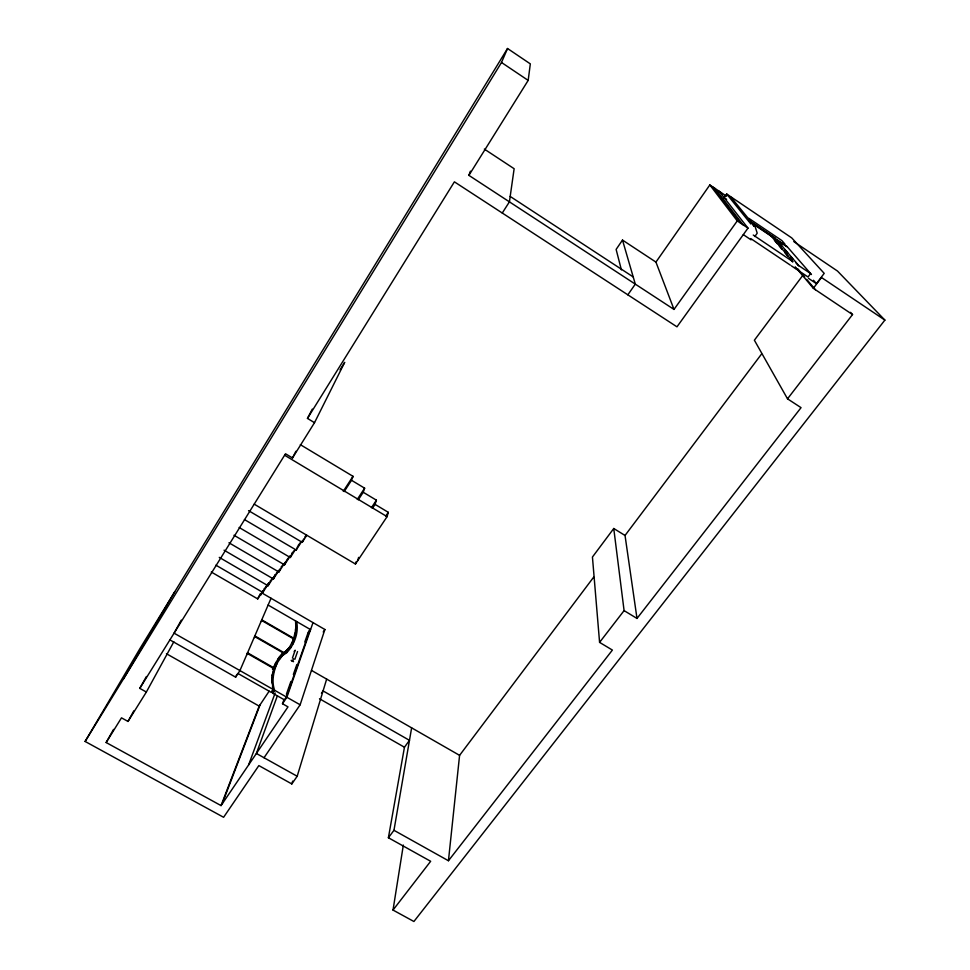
<?xml version="1.0" encoding="UTF-8"?>
<svg xmlns="http://www.w3.org/2000/svg" width="970" height="970" viewBox="0 0 970 970"><rect width="100%" height="100%" fill="white"/><g stroke="black" fill="none" stroke-linecap="round" stroke-linejoin="round"><path stroke-width="1.45" d="M295.353 631.615L295.498 628.899M272.303 674.623L271.83 680.916L273.661 691.743L272.364 691.016M272.049 682.856C271.612 668.33 280.269 656.011 291.012 647.427M411.632 727.839L393.965 830.308L448.443 860.742L459.586 755.351L593.676 577.138M674.004 309.43L655.938 262.094L709.834 184.955L737.261 220.905L674.004 309.43L468.898 175.364L528.177 80.401L530.323 63.874L507.528 48.5L140.068 648.409L85.117 741.456L223.597 817.286L258.857 765.585L291.812 783.942L297.184 776.255L326.66 679.097M793.799 241.578L837.486 271.042L884.882 320.1L413.911 921.5L393.02 910.066L403.338 845.088M393.02 910.066L430.656 861.287L388.4 837.74L404.454 747.227L409.473 740.34L323.071 690.931L321.446 693.295M293.849 637.981L295.038 632.44M294.322 638.551L295.947 631.07L295.583 620.958M272.133 675.556L273.722 668.524L247.314 653.44M254.213 504.157L355.444 564.019L387.078 516.658L388.303 512.33L375.087 504.388L376.396 500.18L363.229 492.263L364.623 488.177L351.516 480.283L352.995 476.318L300.336 444.648M291.812 783.942L292.685 781.08M357.566 560.842L358.633 557.386M355.444 564.019L356.16 561.703M264.022 757.74L300.142 704.79L324.889 629.506L261.9 592.961M294.844 659.37L297.547 651.513M292.443 658.048L295.171 650.203M271.988 691.077L272.679 693.198L284.404 699.855L286.356 696.957L310.097 629.36L308.909 631.155M113.538 729.404L106.154 742.535L221.039 805.597L287.993 706.863L282.5 703.747L286.877 697.26L313.019 622.619M282.5 703.747L284.004 699.491M286.405 694.205L290.879 681.486M293.364 674.429L296.856 664.535M304.822 641.934L308.302 632.052M468.898 175.364L470.389 171.144M277.42 695.672L256.383 753.472L297.184 776.255M248.635 764.881L275.153 692.956M292.879 643.983L296.117 632.973L295.789 622.934L296.674 621.588C298.845 632.731 294.565 644.492 286.829 652.592M293.643 658.703L292.322 660.982M291.812 643.34L293.837 639.036L261.524 620.4M293.837 639.036L289.036 648.118L282.755 653.877M293.146 639.836L294.759 636.611M221.039 805.597L259.184 706.124L269.163 691.173M222.057 804.094L260.106 704.741M273.964 669.385L275.322 665.917M277.214 663.08C273.516 671.482 271.418 681.413 274.631 690.288L286.356 696.957M274.619 665.202L272.994 669.3L276.098 662.401M352.728 476.973L352.995 476.318L343.271 491.317M248.55 510.644L302.24 542.327L303.61 539.041M244.428 519.556L296.189 550.014L297.572 546.74M239.129 527.486L290.285 557.52L292.152 553.142M271.042 598.26L239.929 670.585L235.625 677.169L169.895 639.897M235.625 677.169L236.825 674.429M233.988 535.246L284.525 564.843L285.944 561.557M85.117 741.456L501.502 62.48L507.528 48.5M228.956 542.788L278.911 571.985L280.342 568.699M281.009 567.183L283.361 564.358M224.058 550.184L273.431 578.957L275.347 574.579L268.072 585.759L219.256 557.374M268.072 585.759L269.527 582.485M215.898 565.17L262.834 592.415L264.786 588.05L264.325 588.644M262.531 591.166L260.748 595.168L259.887 594.125M211.302 572.033L257.729 598.914L259.196 595.641M173.824 641.788L146.361 692.034L139.789 688.373L285.507 453.766L292.491 457.961L314.51 422.69L344.702 362.343L340.046 369.837M292.491 457.961L295.911 451.256M314.51 422.69L307.466 418.409L312.304 409.11M106.154 742.535L121.492 717.836L128.004 721.438L133.824 710.852M181.281 620.145L174.079 633.168L273.334 689.561L271.394 692.459L238.014 673.519M139.789 688.373L146.409 676.514M123.311 679.17L174.673 591.906M275.153 663.832L279.117 657.272L283.288 652.98L254.589 636.514M307.466 418.409L454.396 181.839L676.975 326.829L747.991 228.12L719.085 191.187M128.004 721.438L146.361 692.034M502.266 213.012L509.42 201.857L514.136 168.719L484.333 149.089M257.729 598.914L262.858 590.924M262.834 592.415L268.787 583.152M294.201 651.488L294.771 650.603M273.431 578.957L279.554 569.426M278.911 571.985L285.131 562.321M284.525 564.843L290.054 556.259M290.285 557.52L295.098 550.051M296.189 550.014L301.888 541.175M302.24 542.327L306.702 535.404M344.192 491.584L351.516 480.283M261.403 621.54L262.3 620.145M254.479 637.654L255.401 636.235M246.635 654.253L247.58 652.81L273.94 667.869M247.204 654.58L248.15 653.137M357.263 499.429L364.623 488.177M358.294 499.805L363.229 492.263M371.425 507.698L376.396 500.18M295.789 623.007L296.687 621.661M372.589 508.159L375.087 504.388M278.184 658.691L282.561 653.307M272.437 668.985L273.382 667.554M281.821 655.271L283.689 652.47M281.991 655.368L289.957 646.723M283.531 654.12L279.251 659.406M385.793 516.088L388.303 512.33M308.157 633.252L310.57 629.627L268.12 605.05M272.679 693.198L274.631 690.288M323.204 632.016L324.889 629.506M655.938 262.094L622.497 240.075L616.12 249.423L621.394 269.878M627.845 294.819L635.302 284.125L622.497 240.075M723.341 198.717L726.676 194L791.714 237.892L824.197 273.358L816.425 283.676L808.568 278.402M754.818 236.51L757.206 233.212L755.254 226.98L731.028 197.213M613.755 528.505L624.086 610.615L636.999 618.448L625.032 535.464L613.755 528.505L592.44 557.035L599.581 642.382L612.397 650.07L448.443 860.742M803.269 274.765L754.381 340.215L787.519 398.828L801.05 407.655L636.999 618.448M388.4 837.74L393.965 830.308M625.032 535.464L761.583 353.989M787.519 398.828L852.533 314.571L813.333 288.32L821.481 277.505L884.882 320.1M599.581 642.382L624.086 610.615M265.586 587.044L268.738 583.006M270.012 581.394L272.437 578.302M276.183 573.525L277.832 571.415M286.417 560.466L289.897 556.028M291.63 553.809L293.934 550.875M298.032 545.637L300.773 542.145M304.871 536.931L306.471 534.882M283.046 655.38L283.786 654.835M284.962 653.986L286.732 652.713M282.355 654.386L281.627 654.714M291.764 660.521L291.145 660.388L292.261 661.14M292.576 661.31L293.522 661.649L292.964 661.176M166.452 653.731L259.184 706.124M286.877 697.26L300.142 704.79M319.506 698.764L404.454 747.227M254.843 635.92L283.858 652.567M311.503 670.403L459.586 755.351M261.767 619.842L294.055 638.454M284.61 455.221L387.078 516.658M510.196 196.437L633.204 276.935M501.502 62.48L528.177 80.401M737.261 220.905L747.991 228.12M753.266 235.055L792.842 261.633L770.798 235.564M799.607 266.18L810.617 273.564L808.046 276.996L797.049 269.624L795.109 267.296M750.731 238.559L790.283 265.089M791.387 265.829L796.212 269.066M743.299 234.631L751.083 239.857M709.834 184.955L726.554 196.231M724.117 197.625L726.627 199.311M748.864 218.347L781.893 240.584L784.863 243.991M748.719 220.214L769.84 234.437M770.835 235.116L775.248 238.074M749.798 221.281L776.218 239.226L798.771 265.622M776.994 239.735L787.046 246.513L811.453 274.534M750.671 222.36L770.629 235.795M771.635 236.474L776.061 239.444M777.94 240.718L786.888 246.732M751.932 223.136L754.308 226.24L753.229 225.404M850.532 312.328L852.533 314.571M813.478 280.245L816.425 283.676M778.995 242.888L781.941 246.331M784.875 249.787L787.822 253.231M790.756 256.674L792.72 258.966M795.655 262.409L798.601 265.865M774.46 240.33L777.334 243.725M779.249 246.004L782.123 249.399M784.997 252.806L787.87 256.201M789.786 258.469L792.66 261.876M797.91 268.933L799.85 271.236M801.802 273.552L804.712 277.02M806.664 279.324L815.418 289.727M796.806 268.642L813.333 288.32M795.279 267.065L797.231 269.381M726.676 194L750.913 224.058M714.769 188.277L742.984 224.749M712.914 187.028L740.837 223.306M272.412 686.76L273.334 689.561"/></g></svg>
